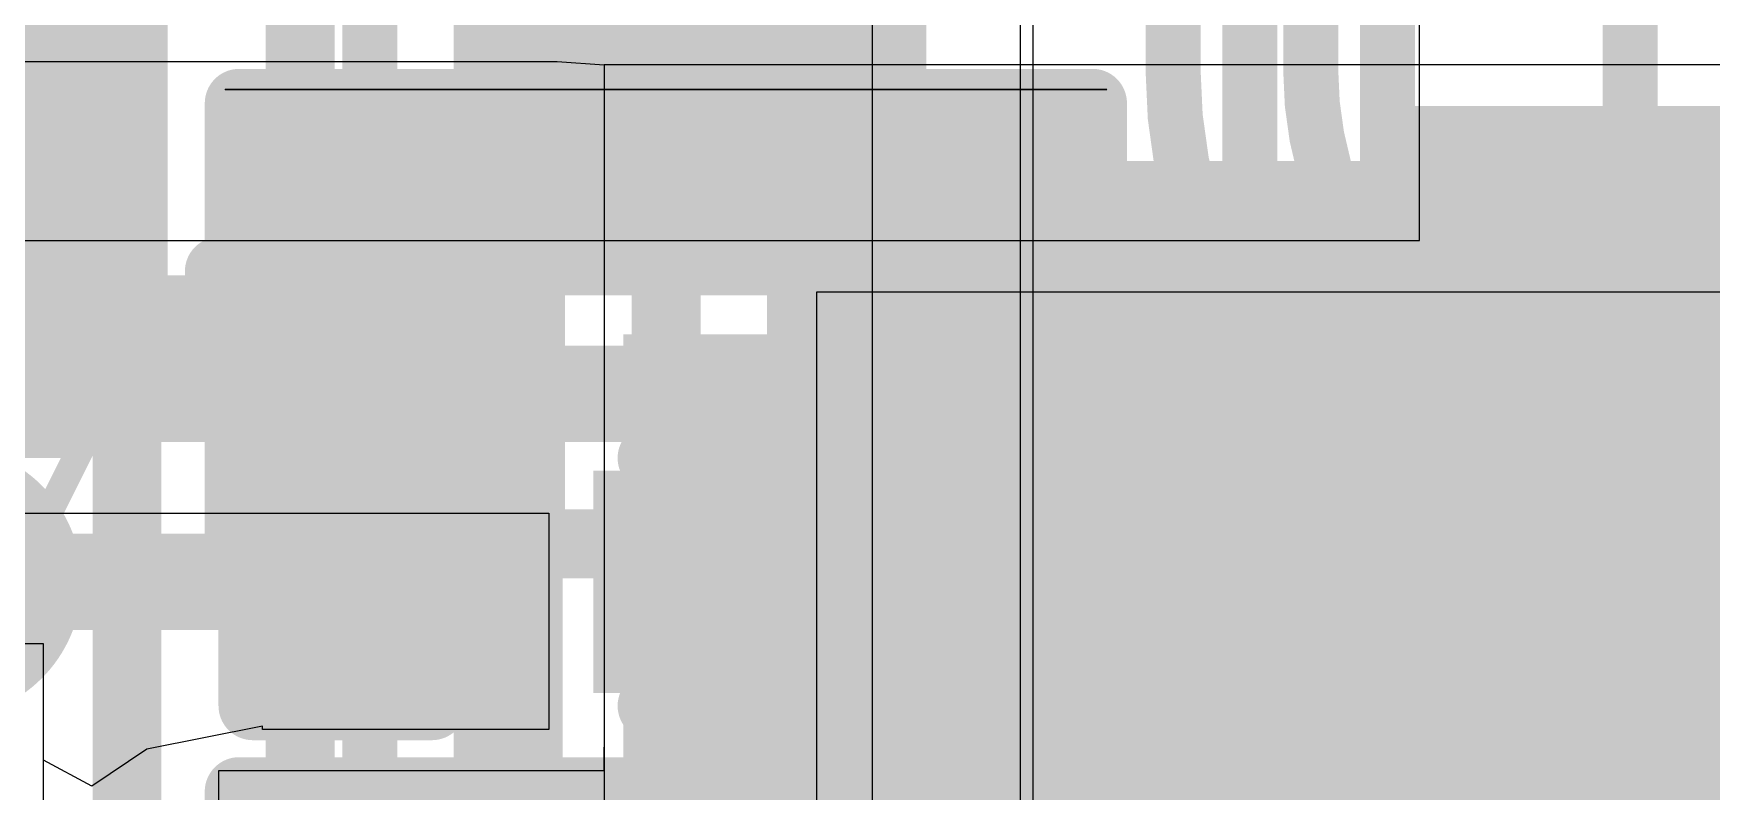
# Model space of a CAD drawing. Header units: inches. Extents: x -6 to 283, y -12 to 154.
# Drawn here: x 16.113 to 19.209, y -0.693 to 0.706 of the extents above; entities that cross this region are included whole.
import ezdxf

# ---------------------------------------------------------------- set-up
doc = ezdxf.new("R2010")
doc.units = ezdxf.units.IN
for name, color, linetype in [('Bottom Layer', 5, 'Continuous'), ('Bottom Overlay', 54, 'Continuous'), ('Bottom Paste', 16, 'Continuous'), ('Bottom Solder', 6, 'Continuous'), ('Drill Drawing', 1, 'Continuous'), ('PWR-1', 156, 'Continuous'), ('PWR-2', 130, 'Continuous'), ('Signal L1', 76, 'Continuous'), ('Signal L2', 6, 'Continuous'), ('Top Layer', 1, 'Continuous'), ('Top Overlay', 2, 'Continuous'), ('Top Paste', 8, 'Continuous'), ('Top Solder', 216, 'Continuous')]:
    doc.layers.add(name, color=color, linetype=linetype)

# ---------------------------------------------------------------- blocks, each defined once
blk = doc.blocks.new('ESOP_8_B_53')
at = {"layer": 'Bottom Layer'}
blk.add_hatch(color=5, dxfattribs=at).paths.add_polyline_path([(-3.5085, 2.205), (-2.3085, 2.205), (-2.3085, 1.605), (-3.5085, 1.605)])
at = {"layer": 'Bottom Paste'}
blk.add_hatch(color=16, dxfattribs=at).paths.add_polyline_path([(-3.5085, 2.205), (-2.3085, 2.205), (-2.3085, 1.605), (-3.5085, 1.605)])
at = {"layer": 'Bottom Solder'}
blk.add_hatch(color=6, dxfattribs=at).paths.add_polyline_path([(-3.6101, 2.3066), (-2.2069, 2.3066), (-2.2069, 1.5034), (-3.6101, 1.5034)])
blk = doc.blocks.new('QFN_64_EP_7_5_7_5__55')
at = {"layer": 'Top Overlay'}
for points in [[(-3.81, -3.81, 0.127, 0.127, 0), (-3.81, -3.302, 0.127, 0.127, 0)], [(-3.302, -3.81, 0.127, 0.127, 0), (-3.81, -3.81, 0.127, 0.127, 0)]]:
    blk.add_lwpolyline(points, format="xyseb", dxfattribs=at)
for points in [[(-3.8418, -3.302, 0.0635, 0.0635, 1), (-3.7782, -3.302, 0.0635, 0.0635, 1)], [(-3.8418, -3.81, 0.0635, 0.0635, 1), (-3.7782, -3.81, 0.0635, 0.0635, 1)], [(-3.8418, -3.81, 0.0635, 0.0635, 1), (-3.7782, -3.81, 0.0635, 0.0635, 1)]]:
    blk.add_lwpolyline(points, format="xyseb", close=True, dxfattribs=at)
blk = doc.blocks.new('R___0402_B_147')
at = {"layer": 'Bottom Layer'}
for points in [[(-0.2413, 0.3175), (-0.2413, -0.3175), (-0.6985, -0.3175), (-0.6985, 0.3175)], [(0.6985, 0.3175), (0.6985, -0.3175), (0.2413, -0.3175), (0.2413, 0.3175)]]:
    blk.add_hatch(color=5, dxfattribs=at).paths.add_polyline_path(points)
at = {"layer": 'Bottom Paste'}
for points in [[(-0.2413, 0.3175), (-0.2413, -0.3175), (-0.6985, -0.3175), (-0.6985, 0.3175)], [(0.6985, 0.3175), (0.6985, -0.3175), (0.2413, -0.3175), (0.2413, 0.3175)]]:
    blk.add_hatch(color=16, dxfattribs=at).paths.add_polyline_path(points)
at = {"layer": 'Bottom Solder'}
for points in [[(-0.1863, 0.3725), (-0.1863, -0.3725), (-0.7535, -0.3725), (-0.7535, 0.3725)], [(0.7535, 0.3725), (0.7535, -0.3725), (0.1863, -0.3725), (0.1863, 0.3725)]]:
    blk.add_hatch(color=6, dxfattribs=at).paths.add_polyline_path(points)
at = {"layer": 'Bottom Overlay'}
for points in [[(0.7874, 0.4064, 0.127, 0.127, 0), (-0.7874, 0.4064, 0.127, 0.127, 0)], [(-0.7874, 0.4064, 0.127, 0.127, 0), (-0.7874, -0.4064, 0.127, 0.127, 0)], [(0.7874, 0.4064, 0.127, 0.127, 0), (0.7874, -0.4064, 0.127, 0.127, 0)], [(0.8128, 0.4318, 0.00323, 0.00323, 0), (-0.8128, 0.4318, 0.00323, 0.00323, 0)], [(0.7874, -0.4064, 0.127, 0.127, 0), (-0.7874, -0.4064, 0.127, 0.127, 0)]]:
    blk.add_lwpolyline(points, format="xyseb", dxfattribs=at)
for points in [[(-0.8191, 0.4064, 0.0635, 0.0635, 1), (-0.7556, 0.4064, 0.0635, 0.0635, 1)], [(-0.8191, 0.4064, 0.0635, 0.0635, 1), (-0.7556, 0.4064, 0.0635, 0.0635, 1)], [(0.7556, 0.4064, 0.0635, 0.0635, 1), (0.8191, 0.4064, 0.0635, 0.0635, 1)], [(0.7556, 0.4064, 0.0635, 0.0635, 1), (0.8191, 0.4064, 0.0635, 0.0635, 1)], [(-0.8136, 0.4318, 0.00161, 0.00161, 1), (-0.812, 0.4318, 0.00161, 0.00161, 1)], [(0.812, 0.4318, 0.00161, 0.00161, 1), (0.8136, 0.4318, 0.00161, 0.00161, 1)], [(-0.8192, -0.4064, 0.0635, 0.0635, 1), (-0.7557, -0.4064, 0.0635, 0.0635, 1)], [(-0.8192, -0.4064, 0.0635, 0.0635, 1), (-0.7557, -0.4064, 0.0635, 0.0635, 1)], [(0.7556, -0.4064, 0.0635, 0.0635, 1), (0.8191, -0.4064, 0.0635, 0.0635, 1)], [(0.7556, -0.4064, 0.0635, 0.0635, 1), (0.8191, -0.4064, 0.0635, 0.0635, 1)]]:
    blk.add_lwpolyline(points, format="xyseb", close=True, dxfattribs=at)
blk = doc.blocks.new('R___0402_B_165')
at = {"layer": 'Bottom Layer'}
for points in [[(-0.2413, 0.3175), (-0.2413, -0.3175), (-0.6985, -0.3175), (-0.6985, 0.3175)], [(0.6985, 0.3175), (0.6985, -0.3175), (0.2413, -0.3175), (0.2413, 0.3175)]]:
    blk.add_hatch(color=5, dxfattribs=at).paths.add_polyline_path(points)
at = {"layer": 'Bottom Paste'}
for points in [[(-0.2413, 0.3175), (-0.2413, -0.3175), (-0.6985, -0.3175), (-0.6985, 0.3175)], [(0.6985, 0.3175), (0.6985, -0.3175), (0.2413, -0.3175), (0.2413, 0.3175)]]:
    blk.add_hatch(color=16, dxfattribs=at).paths.add_polyline_path(points)
at = {"layer": 'Bottom Solder'}
for points in [[(-0.1863, 0.3725), (-0.1863, -0.3725), (-0.7535, -0.3725), (-0.7535, 0.3725)], [(0.7535, 0.3725), (0.7535, -0.3725), (0.1863, -0.3725), (0.1863, 0.3725)]]:
    blk.add_hatch(color=6, dxfattribs=at).paths.add_polyline_path(points)
at = {"layer": 'Bottom Overlay'}
for points in [[(-0.7874, -0.4064, 0.127, 0.127, 0), (-0.7874, 0.4064, 0.127, 0.127, 0)], [(-0.7874, 0.4064, 0.127, 0.127, 0), (0.7874, 0.4064, 0.127, 0.127, 0)], [(0.7874, -0.4064, 0.127, 0.127, 0), (0.7874, 0.4064, 0.127, 0.127, 0)], [(-0.8128, 0.4318, 0.00323, 0.00323, 0), (0.8128, 0.4318, 0.00323, 0.00323, 0)], [(-0.7874, -0.4064, 0.127, 0.127, 0), (0.7874, -0.4064, 0.127, 0.127, 0)]]:
    blk.add_lwpolyline(points, format="xyseb", dxfattribs=at)
for points in [[(-0.8191, 0.4064, 0.0635, 0.0635, 1), (-0.7556, 0.4064, 0.0635, 0.0635, 1)], [(-0.8191, 0.4064, 0.0635, 0.0635, 1), (-0.7556, 0.4064, 0.0635, 0.0635, 1)], [(0.7556, 0.4064, 0.0635, 0.0635, 1), (0.8191, 0.4064, 0.0635, 0.0635, 1)], [(0.7556, 0.4064, 0.0635, 0.0635, 1), (0.8191, 0.4064, 0.0635, 0.0635, 1)], [(-0.8136, 0.4318, 0.00161, 0.00161, 1), (-0.812, 0.4318, 0.00161, 0.00161, 1)], [(0.812, 0.4318, 0.00161, 0.00161, 1), (0.8136, 0.4318, 0.00161, 0.00161, 1)], [(-0.8191, -0.4064, 0.0635, 0.0635, 1), (-0.7556, -0.4064, 0.0635, 0.0635, 1)], [(-0.8191, -0.4064, 0.0635, 0.0635, 1), (-0.7556, -0.4064, 0.0635, 0.0635, 1)], [(0.7556, -0.4064, 0.0635, 0.0635, 1), (0.8191, -0.4064, 0.0635, 0.0635, 1)], [(0.7556, -0.4064, 0.0635, 0.0635, 1), (0.8191, -0.4064, 0.0635, 0.0635, 1)]]:
    blk.add_lwpolyline(points, format="xyseb", close=True, dxfattribs=at)
blk = doc.blocks.new('IND_0603__1608_M_______195')
at = {"layer": 'Top Layer'}
for points in [[(-1, 0.4), (-0.4, 0.4), (-0.4, -0.4), (-1, -0.4)], [(0.4, 0.4), (1, 0.4), (1, -0.4), (0.4, -0.4)]]:
    blk.add_hatch(color=1, dxfattribs=at).paths.add_polyline_path(points)
at = {"layer": 'Top Paste'}
for points in [[(-1, 0.4), (-0.4, 0.4), (-0.4, -0.4), (-1, -0.4)], [(0.4, 0.4), (1, 0.4), (1, -0.4), (0.4, -0.4)]]:
    blk.add_hatch(color=8, dxfattribs=at).paths.add_polyline_path(points)
at = {"layer": 'Top Solder'}
for points in [[(-1.1016, 0.5016), (-0.2984, 0.5016), (-0.2984, -0.5016), (-1.1016, -0.5016)], [(0.2984, 0.5016), (1.1016, 0.5016), (1.1016, -0.5016), (0.2984, -0.5016)]]:
    blk.add_hatch(color=216, dxfattribs=at).paths.add_polyline_path(points)
at = {"layer": 'Top Overlay'}
for points in [[(-0.2032, 0.4572, 0.127, 0.127, 0), (0.2286, 0.4572, 0.127, 0.127, 0)], [(-0.2032, -0.4572, 0.127, 0.127, 0), (0.2286, -0.4572, 0.127, 0.127, 0)]]:
    blk.add_lwpolyline(points, format="xyseb", dxfattribs=at)
for points in [[(-0.235, 0.4572, 0.0635, 0.0635, 1), (-0.1715, 0.4572, 0.0635, 0.0635, 1)], [(0.1968, 0.4572, 0.0635, 0.0635, 1), (0.2603, 0.4572, 0.0635, 0.0635, 1)], [(-0.235, -0.4572, 0.0635, 0.0635, 1), (-0.1715, -0.4572, 0.0635, 0.0635, 1)], [(0.1968, -0.4572, 0.0635, 0.0635, 1), (0.2603, -0.4572, 0.0635, 0.0635, 1)]]:
    blk.add_lwpolyline(points, format="xyseb", close=True, dxfattribs=at)
blk = doc.blocks.new('CAP_0201_238')
at = {"layer": 'Top Layer'}
for points in [[(-0.45, 0.15), (-0.15, 0.15), (-0.15, -0.15), (-0.45, -0.15)], [(0.15, 0.15), (0.45, 0.15), (0.45, -0.15), (0.15, -0.15)]]:
    blk.add_hatch(color=1, dxfattribs=at).paths.add_polyline_path(points)
at = {"layer": 'Top Paste'}
for points in [[(-0.45, 0.15), (-0.15, 0.15), (-0.15, -0.15), (-0.45, -0.15)], [(0.15, 0.15), (0.45, 0.15), (0.45, -0.15), (0.15, -0.15)]]:
    blk.add_hatch(color=8, dxfattribs=at).paths.add_polyline_path(points)
at = {"layer": 'Top Solder'}
for points in [[(-0.505, 0.205), (-0.095, 0.205), (-0.095, -0.205), (-0.505, -0.205)], [(0.095, 0.205), (0.505, 0.205), (0.505, -0.205), (0.095, -0.205)]]:
    blk.add_hatch(color=216, dxfattribs=at).paths.add_polyline_path(points)
at = {"layer": 'Top Overlay'}
for points in [[(-0.5334, -0.2286, 0.127, 0.127, 0), (-0.5334, 0.2286, 0.127, 0.127, 0)], [(-0.5334, 0.2286, 0.127, 0.127, 0), (-0.2032, 0.2286, 0.127, 0.127, 0)], [(0.2032, 0.2286, 0.127, 0.127, 0), (0.5334, 0.2286, 0.127, 0.127, 0)], [(0.5334, -0.2286, 0.127, 0.127, 0), (0.5334, 0.2286, 0.127, 0.127, 0)], [(-0.5334, -0.2286, 0.127, 0.127, 0), (-0.2032, -0.2286, 0.127, 0.127, 0)], [(0.2032, -0.2286, 0.127, 0.127, 0), (0.5334, -0.2286, 0.127, 0.127, 0)]]:
    blk.add_lwpolyline(points, format="xyseb", dxfattribs=at)
for points in [[(-0.5651, 0.2286, 0.0635, 0.0635, 1), (-0.5016, 0.2286, 0.0635, 0.0635, 1)], [(-0.5651, 0.2286, 0.0635, 0.0635, 1), (-0.5016, 0.2286, 0.0635, 0.0635, 1)], [(-0.2349, 0.2286, 0.0635, 0.0635, 1), (-0.1714, 0.2286, 0.0635, 0.0635, 1)], [(0.1714, 0.2286, 0.0635, 0.0635, 1), (0.2349, 0.2286, 0.0635, 0.0635, 1)], [(0.5016, 0.2286, 0.0635, 0.0635, 1), (0.5651, 0.2286, 0.0635, 0.0635, 1)], [(0.5016, 0.2286, 0.0635, 0.0635, 1), (0.5651, 0.2286, 0.0635, 0.0635, 1)], [(-0.5651, -0.2286, 0.0635, 0.0635, 1), (-0.5016, -0.2286, 0.0635, 0.0635, 1)], [(-0.5651, -0.2286, 0.0635, 0.0635, 1), (-0.5016, -0.2286, 0.0635, 0.0635, 1)], [(-0.2349, -0.2286, 0.0635, 0.0635, 1), (-0.1714, -0.2286, 0.0635, 0.0635, 1)], [(0.1714, -0.2286, 0.0635, 0.0635, 1), (0.2349, -0.2286, 0.0635, 0.0635, 1)], [(0.5016, -0.2286, 0.0635, 0.0635, 1), (0.5651, -0.2286, 0.0635, 0.0635, 1)], [(0.5016, -0.2286, 0.0635, 0.0635, 1), (0.5651, -0.2286, 0.0635, 0.0635, 1)]]:
    blk.add_lwpolyline(points, format="xyseb", close=True, dxfattribs=at)

msp = doc.modelspace()

# ---------------------------------------------------------------- hatches: boundary and pattern name
at = {"layer": 'Bottom Layer'}
msp.add_hatch(color=5, dxfattribs=at).paths.add_polyline_path([(17.5702, -0.1292), (19.7477, -0.1292), (19.7477, 0.4708), (17.5702, 0.4708)])
at = {"layer": 'Top Layer'}
msp.add_hatch(color=1, dxfattribs=at).paths.add_polyline_path([(17.2012, -0.9117), (19.4901, -0.9117), (19.4901, 0.1507), (17.2012, 0.1507)])
at = {"layer": 'Top Solder'}
h = msp.add_hatch(color=216, dxfattribs=at)
edge = h.paths.add_edge_path()
edge.add_arc((15.9504, -0.3059), 0.2516, 0, 360)

# ---------------------------------------------------------------- linework, layer by layer
at = {"layer": 'Bottom Layer'}
for p, q in [((15.4603, 0.6541), (17.0794, 0.6541)), ((17.0794, 0.6541), (17.1658, 0.6482)), ((19.9786, 0.6482), (17.1658, 0.6482)), ((17.1658, 0.6482), (17.1658, -0.7992)), ((17.1658, 0.6482), (17.1658, -0.5659)), ((17.1658, -0.5659), (17.1655, -0.6547)), ((17.1655, -0.6547), (16.4543, -0.6547)), ((16.4543, -0.6547), (16.4543, -1.5437))]:
    msp.add_line(p, q, dxfattribs=at)
msp.add_lwpolyline([(15.8104, 0.1708, 0.1778, 0.1778, 0), (16.81, 0.1708, 0.1778, 0.1778, 0)], format="xyseb", dxfattribs=at)
msp.add_lwpolyline([(16.7655, 0.1708, 0.0889, 0.0889, 1), (16.8544, 0.1708, 0.0889, 0.0889, 1)], format="xyseb", close=True, dxfattribs=at)
at = {"layer": 'Drill Drawing'}
for points in [[(15.6964, -0.0519, 0.0508, 0.0508, 0), (16.2044, -0.0519, 0.0508, 0.0508, 0)], [(15.9504, -0.5599, 0.0508, 0.0508, 0), (16.2044, -0.0519, 0.0508, 0.0508, 0)]]:
    msp.add_lwpolyline(points, format="xyseb", dxfattribs=at)
msp.add_lwpolyline([(16.1917, -0.0519, 0.0254, 0.0254, 1), (16.2171, -0.0519, 0.0254, 0.0254, 1)], format="xyseb", close=True, dxfattribs=at)
msp.add_lwpolyline([(16.1917, -0.0519, 0.0254, 0.0254, 1), (16.2171, -0.0519, 0.0254, 0.0254, 1)], format="xyseb", close=True, dxfattribs=at)
at = {"layer": 'PWR-1'}
for p, q in [((17.6603, 20.1009), (17.6603, -1.8304)), ((17.9576, -1.956), (17.9576, 3.5155))]:
    msp.add_line(p, q, dxfattribs=at)
at = {"layer": 'PWR-2'}
for p, q in [((17.6603, 20.1009), (17.6603, -1.7575)), ((17.934, -1.9293), (17.934, 3.5549))]:
    msp.add_line(p, q, dxfattribs=at)
at = {"layer": 'Signal L1'}
for points in [[(16.2856, -1.8802, 0.1041, 0.1041, 0), (16.2856, 6.3061, 0.1041, 0.1041, 0)], [(19.0591, 0.1573, 0.1016, 0.1016, 0), (19.0591, 5.916, 0.1016, 0.1016, 0)], [(16.7337, -1.0135, 0.1016, 0.1016, 0), (16.7337, 4.0628, 0.1016, 0.1016, 0)], [(18.6114, -0.624, 0.1016, 0.1016, 0), (18.6114, 2.4616, 0.1016, 0.1016, 0)], [(17.0385, -1.0135, 0.1016, 0.1016, 0), (17.0385, 2.4482, 0.1016, 0.1016, 0)], [(18.3574, -0.624, 0.1016, 0.1016, 0), (18.3574, 2.089, 0.1016, 0.1016, 0)], [(19.6313, -0.4149, 0.1016, 0.1016, -0.414214), (19.0591, 0.1573, 0.1016, 0.1016, 0)], [(18.958, -1.2246, 0.1016, 0.1016, -0.414214), (18.3574, -0.624, 0.1016, 0.1016, 0)], [(18.958, -0.9706, 0.1016, 0.1016, -0.414214), (18.6114, -0.624, 0.1016, 0.1016, 0)]]:
    msp.add_lwpolyline(points, format="xyseb", dxfattribs=at)
for points in [[(19.0337, 0.1573, 0.0508, 0.0508, 1), (19.0845, 0.1573, 0.0508, 0.0508, 1)], [(19.0337, 0.1573, 0.0508, 0.0508, 1), (19.0845, 0.1573, 0.0508, 0.0508, 1)], [(18.332, -0.624, 0.0508, 0.0508, 1), (18.3828, -0.624, 0.0508, 0.0508, 1)], [(18.332, -0.624, 0.0508, 0.0508, 1), (18.3828, -0.624, 0.0508, 0.0508, 1)], [(18.586, -0.624, 0.0508, 0.0508, 1), (18.6368, -0.624, 0.0508, 0.0508, 1)], [(18.586, -0.624, 0.0508, 0.0508, 1), (18.6368, -0.624, 0.0508, 0.0508, 1)]]:
    msp.add_lwpolyline(points, format="xyseb", close=True, dxfattribs=at)
at = {"layer": 'Signal L2'}
for points in [[(16.2856, -6.5486, 0.127, 0.127, 0), (16.2856, 17.308, 0.127, 0.127, 0)], [(16.605, -4.178, 0.127, 0.127, 0), (16.605, 17.2157, 0.127, 0.127, 0)], [(16.9519, -6.136, 0.127, 0.127, 0), (16.9519, 17.1316, 0.127, 0.127, 0)], [(17.2805, -5.4354, 0.127, 0.127, 0), (17.2805, 16.3112, 0.127, 0.127, 0)], [(18.2159, 0.6366, 0.1016, 0.1016, 0), (18.2159, 2.4034, 0.1016, 0.1016, 0)], [(18.4699, 0.6366, 0.1016, 0.1016, 0), (18.4699, 1.9627, 0.1016, 0.1016, 0)], [(19.1284, -0.2758, 0.1016, 0.1016, -0.414214), (18.2159, 0.6366, 0.1016, 0.1016, 0)], [(19.1284, -0.0218, 0.1016, 0.1016, -0.414214), (18.4699, 0.6366, 0.1016, 0.1016, 0)], [(19.1284, -0.0218, 0.1016, 0.1016, 0), (21.7925, -0.0218, 0.1016, 0.1016, 0)], [(19.1284, -0.2758, 0.1016, 0.1016, 0), (24.1481, -0.2758, 0.1016, 0.1016, 0)]]:
    msp.add_lwpolyline(points, format="xyseb", dxfattribs=at)
for points in [[(18.1905, 0.6366, 0.0508, 0.0508, 1), (18.2413, 0.6366, 0.0508, 0.0508, 1)], [(18.1905, 0.6366, 0.0508, 0.0508, 1), (18.2413, 0.6366, 0.0508, 0.0508, 1)], [(18.4445, 0.6366, 0.0508, 0.0508, 1), (18.4953, 0.6366, 0.0508, 0.0508, 1)], [(18.4445, 0.6366, 0.0508, 0.0508, 1), (18.4953, 0.6366, 0.0508, 0.0508, 1)], [(19.103, -0.0218, 0.0508, 0.0508, 1), (19.1538, -0.0218, 0.0508, 0.0508, 1)], [(19.103, -0.0218, 0.0508, 0.0508, 1), (19.1538, -0.0218, 0.0508, 0.0508, 1)], [(19.103, -0.2758, 0.0508, 0.0508, 1), (19.1538, -0.2758, 0.0508, 0.0508, 1)], [(19.103, -0.2758, 0.0508, 0.0508, 1), (19.1538, -0.2758, 0.0508, 0.0508, 1)]]:
    msp.add_lwpolyline(points, format="xyseb", close=True, dxfattribs=at)
at = {"layer": 'Top Layer'}
for p, q in [((18.6707, 0.3242), (18.6707, 7.3078)), ((14.3861, 0.3242), (18.6707, 0.3242)), ((26.7353, 0.2284), (17.5577, 0.2284)), ((17.5577, 0.2284), (17.5577, -8.6114)), ((15.3756, -0.1792), (17.0638, -0.1792)), ((17.0638, -0.1792), (17.0638, -0.5785)), ((16.1315, -0.4201), (11.0066, -0.4201)), ((16.1315, -0.4201), (11.0066, -0.4201)), ((16.1315, -2.437), (16.1315, -0.4201)), ((16.1315, -0.6351), (16.1315, -0.4201)), ((16.5355, -0.572), (16.3224, -0.6144)), ((16.5355, -0.5785), (16.5355, -0.572)), ((17.0638, -0.5785), (16.5355, -0.5785)), ((16.3224, -0.6144), (16.2204, -0.6826)), ((16.2204, -0.6826), (16.1315, -0.6351))]:
    msp.add_line(p, q, dxfattribs=at)
for points in [[(15.3172, 0.0409, 0.1778, 0.1778, 0), (17.6816, 0.0409, 0.1778, 0.1778, 0)], [(17.6816, 0.0409, 0.1778, 0.1778, 0), (17.7008, 0.0217, 0.1778, 0.1778, 0)], [(17.7008, 0.0217, 0.1778, 0.1778, 0), (18.7123, 0.0217, 0.1778, 0.1778, 0)], [(18.3457, -0.345, 0.1778, 0.1778, 0), (18.7123, 0.0217, 0.1778, 0.1778, 0)], [(15.9504, -0.3059, 0.1778, 0.1778, 0), (16.7512, -0.3059, 0.1778, 0.1778, 0)], [(17.3512, -0.3059, 0.1778, 0.1778, 0), (19.379, -0.3059, 0.1778, 0.1778, 0)], [(17.2901, -0.7986, 0.1778, 0.1778, 0), (18.3457, -0.3805, 0.1778, 0.1778, 0)], [(18.3457, -0.4117, 0.1778, 0.1778, 0), (19.3901, -0.4117, 0.1778, 0.1778, 0)]]:
    msp.add_lwpolyline(points, format="xyseb", dxfattribs=at)
for points in [[(17.6371, 0.0409, 0.0889, 0.0889, 1), (17.726, 0.0409, 0.0889, 0.0889, 1)], [(17.6371, 0.0409, 0.0889, 0.0889, 1), (17.726, 0.0409, 0.0889, 0.0889, 1)], [(17.6564, 0.0217, 0.0889, 0.0889, 1), (17.7453, 0.0217, 0.0889, 0.0889, 1)], [(17.6564, 0.0217, 0.0889, 0.0889, 1), (17.7453, 0.0217, 0.0889, 0.0889, 1)], [(18.6679, 0.0217, 0.0889, 0.0889, 1), (18.7568, 0.0217, 0.0889, 0.0889, 1)], [(18.6679, 0.0217, 0.0889, 0.0889, 1), (18.7568, 0.0217, 0.0889, 0.0889, 1)], [(16.7068, -0.3059, 0.0889, 0.0889, 1), (16.7957, -0.3059, 0.0889, 0.0889, 1)], [(17.3068, -0.3059, 0.0889, 0.0889, 1), (17.3957, -0.3059, 0.0889, 0.0889, 1)], [(18.3012, -0.345, 0.0889, 0.0889, 1), (18.3901, -0.345, 0.0889, 0.0889, 1)], [(18.3012, -0.3805, 0.0889, 0.0889, 1), (18.3901, -0.3805, 0.0889, 0.0889, 1)], [(18.3012, -0.4117, 0.0889, 0.0889, 1), (18.3901, -0.4117, 0.0889, 0.0889, 1)]]:
    msp.add_lwpolyline(points, format="xyseb", close=True, dxfattribs=at)

# ---------------------------------------------------------------- block references
for name, p in [('IND_0603__1608_M_______195', (16.6591, 0.7242)), ('ESOP_8_B_53', (22.1832, -1.7342)), ('R___0402_B_165', (17.2799, 0.1708)), ('CAP_0201_238', (17.0512, -0.3059))]:
    msp.add_blockref(name, p)
for name, p, rotation in [('QFN_64_EP_7_5_7_5__55', (22.3901, -4.2616), 270), ('R___0402_B_147', (17.2798, -1.0992), 180)]:
    msp.add_blockref(name, p, dxfattribs=dict(rotation=rotation))

doc.saveas('drawing.dxf')
